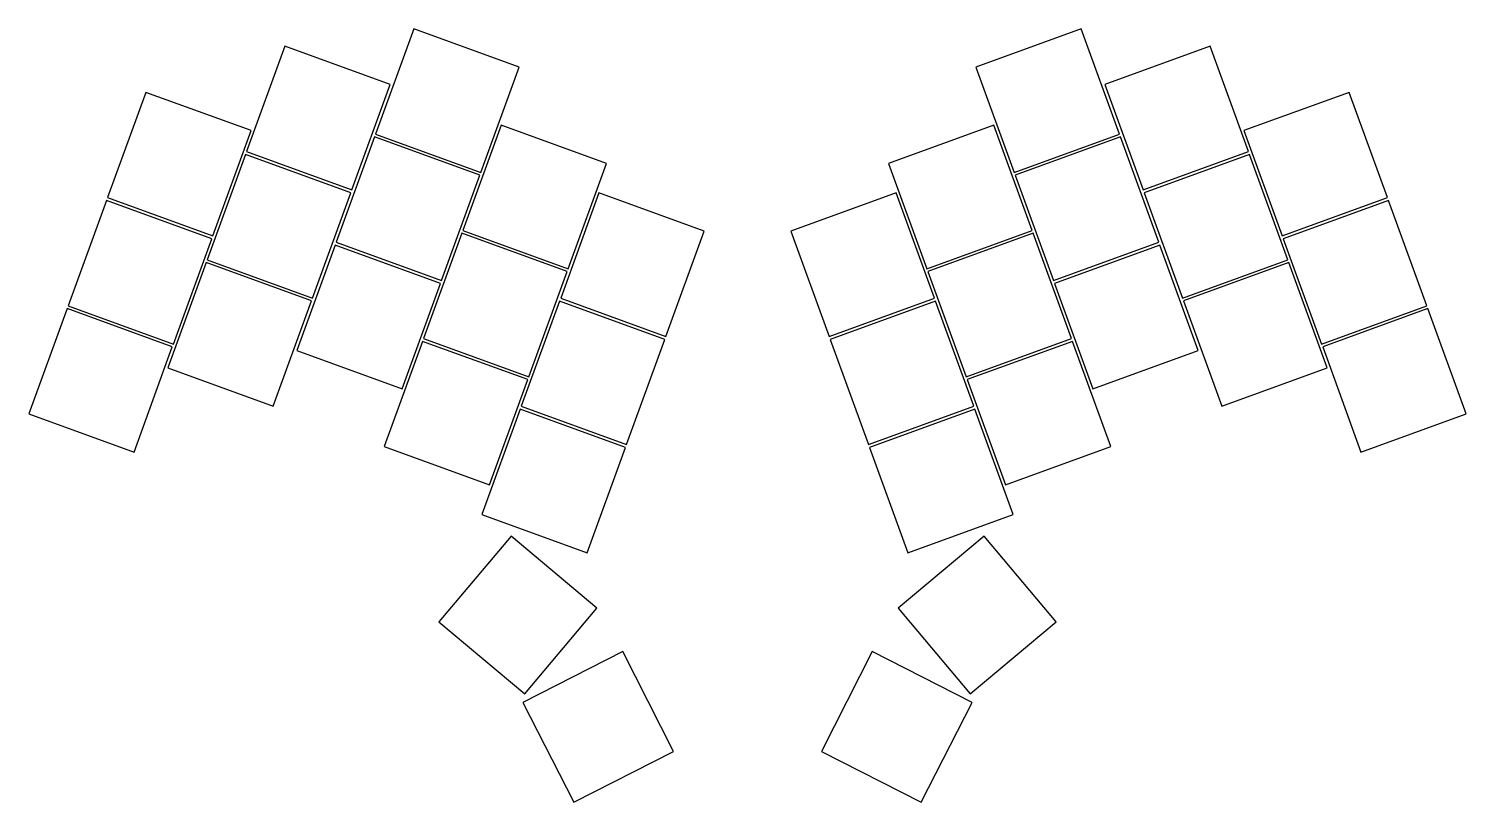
# Model space of a CAD drawing. Header units: millimetres. Extents: x 48 to 285, y -198 to -70.
import ezdxf

# ---------------------------------------------------------------- set-up
doc = ezdxf.new("R2010")
doc.units = ezdxf.units.MM

msp = doc.modelspace()

# ---------------------------------------------------------------- linework, layer by layer
for p, q in [((111.49, -70.11), (105.17, -87.5)), ((128.88, -76.44), (111.49, -70.11)), ((221.71, -70.11), (204.32, -76.44)), ((228.03, -87.5), (221.71, -70.11)), ((90.22, -73.01), (83.89, -90.39)), ((107.6, -79.34), (90.22, -73.01)), ((242.98, -73.01), (225.6, -79.34)), ((249.31, -90.39), (242.98, -73.01)), ((122.55, -93.82), (128.88, -76.44)), ((204.32, -76.44), (210.65, -93.82)), ((67.24, -80.61), (60.91, -97.99)), ((84.62, -86.93), (67.24, -80.61)), ((101.28, -96.72), (107.6, -79.34)), ((225.6, -79.34), (231.92, -96.72)), ((265.97, -80.61), (248.58, -86.93)), ((272.29, -97.99), (265.97, -80.61)), ((78.29, -104.32), (84.62, -86.93)), ((105.17, -87.5), (122.55, -93.82)), ((125.93, -86.01), (119.6, -103.39)), ((143.31, -92.33), (125.93, -86.01)), ((207.27, -86.01), (189.89, -92.33)), ((213.6, -103.39), (207.27, -86.01)), ((210.65, -93.82), (228.03, -87.5)), ((248.58, -86.93), (254.91, -104.32)), ((105, -87.97), (98.67, -105.35)), ((122.38, -94.29), (105, -87.97)), ((228.21, -87.97), (210.82, -94.29)), ((234.53, -105.35), (228.21, -87.97)), ((83.72, -90.86), (77.39, -108.25)), ((101.11, -97.19), (83.72, -90.86)), ((83.89, -90.39), (101.28, -96.72)), ((136.99, -109.72), (143.31, -92.33)), ((189.89, -92.33), (196.22, -109.72)), ((231.92, -96.72), (249.31, -90.39)), ((249.48, -90.86), (232.1, -97.19)), ((255.81, -108.25), (249.48, -90.86)), ((116.05, -111.68), (122.38, -94.29)), ((210.82, -94.29), (217.15, -111.68)), ((94.78, -114.58), (101.11, -97.19)), ((142.07, -97.2), (135.75, -114.59)), ((159.46, -103.53), (142.07, -97.2)), ((191.13, -97.2), (173.75, -103.53)), ((197.46, -114.59), (191.13, -97.2)), ((232.1, -97.19), (238.42, -114.58)), ((60.74, -98.46), (54.41, -115.85)), ((78.12, -104.79), (60.74, -98.46)), ((60.91, -97.99), (78.29, -104.32)), ((254.91, -104.32), (272.29, -97.99)), ((272.46, -98.46), (255.08, -104.79)), ((278.79, -115.85), (272.46, -98.46)), ((119.43, -103.86), (113.1, -121.25)), ((136.81, -110.19), (119.43, -103.86)), ((119.6, -103.39), (136.99, -109.72)), ((153.13, -120.92), (159.46, -103.53)), ((173.75, -103.53), (180.07, -120.92)), ((196.22, -109.72), (213.6, -103.39)), ((213.77, -103.86), (196.39, -110.19)), ((220.1, -121.25), (213.77, -103.86)), ((71.79, -122.17), (78.12, -104.79)), ((98.5, -105.82), (92.17, -123.2)), ((115.88, -112.15), (98.5, -105.82)), ((98.67, -105.35), (116.05, -111.68)), ((217.15, -111.68), (234.53, -105.35)), ((234.7, -105.82), (217.32, -112.15)), ((241.03, -123.2), (234.7, -105.82)), ((255.08, -104.79), (261.41, -122.17)), ((77.22, -108.72), (70.9, -126.1)), ((94.61, -115.05), (77.22, -108.72)), ((77.39, -108.25), (94.78, -114.58)), ((238.42, -114.58), (255.81, -108.25)), ((255.98, -108.72), (238.59, -115.05)), ((262.31, -126.1), (255.98, -108.72)), ((130.49, -127.57), (136.81, -110.19)), ((196.39, -110.19), (202.71, -127.57)), ((109.55, -129.53), (115.88, -112.15)), ((217.32, -112.15), (223.65, -129.53)), ((54.24, -116.32), (47.91, -133.7)), ((71.62, -122.64), (54.24, -116.32)), ((54.41, -115.85), (71.79, -122.17)), ((88.28, -132.43), (94.61, -115.05)), ((135.57, -115.06), (129.25, -132.44)), ((152.96, -121.39), (135.57, -115.06)), ((135.75, -114.59), (153.13, -120.92)), ((180.07, -120.92), (197.46, -114.59)), ((197.63, -115.06), (180.24, -121.39)), ((203.96, -132.44), (197.63, -115.06)), ((238.59, -115.05), (244.92, -132.43)), ((261.41, -122.17), (278.79, -115.85)), ((278.96, -116.32), (261.58, -122.64)), ((285.29, -133.7), (278.96, -116.32)), ((65.3, -140.03), (71.62, -122.64)), ((92.17, -123.2), (109.55, -129.53)), ((112.93, -121.72), (106.6, -139.1)), ((130.32, -128.04), (112.93, -121.72)), ((113.1, -121.25), (130.49, -127.57)), ((146.63, -138.77), (152.96, -121.39)), ((180.24, -121.39), (186.57, -138.77)), ((202.71, -127.57), (220.1, -121.25)), ((220.27, -121.72), (202.89, -128.04)), ((226.6, -139.1), (220.27, -121.72)), ((223.65, -129.53), (241.03, -123.2)), ((261.58, -122.64), (267.91, -140.03)), ((70.9, -126.1), (88.28, -132.43)), ((123.99, -145.43), (130.32, -128.04)), ((202.89, -128.04), (209.21, -145.43)), ((244.92, -132.43), (262.31, -126.1)), ((129.08, -132.91), (122.75, -150.3)), ((146.46, -139.24), (129.08, -132.91)), ((129.25, -132.44), (146.63, -138.77)), ((186.57, -138.77), (203.96, -132.44)), ((204.13, -132.91), (186.74, -139.24)), ((210.45, -150.3), (204.13, -132.91)), ((47.91, -133.7), (65.3, -140.03)), ((267.91, -140.03), (285.29, -133.7)), ((106.6, -139.1), (123.99, -145.43)), ((140.13, -156.62), (146.46, -139.24)), ((186.74, -139.24), (193.07, -156.62)), ((209.21, -145.43), (226.6, -139.1)), ((122.75, -150.3), (140.13, -156.62)), ((193.07, -156.62), (210.45, -150.3)), ((127.55, -153.85), (115.65, -168.02)), ((141.72, -165.74), (127.55, -153.85)), ((205.66, -153.85), (191.48, -165.74)), ((217.55, -168.02), (205.66, -153.85)), ((129.83, -179.91), (141.72, -165.74)), ((191.48, -165.74), (203.38, -179.91)), ((115.65, -168.02), (129.83, -179.91)), ((203.38, -179.91), (217.55, -168.02)), ((145.99, -172.92), (129.5, -181.32)), ((154.39, -189.4), (145.99, -172.92)), ((187.21, -172.92), (178.81, -189.4)), ((203.7, -181.32), (187.21, -172.92)), ((129.5, -181.32), (137.9, -197.8)), ((195.3, -197.8), (203.7, -181.32)), ((137.9, -197.8), (154.39, -189.4)), ((178.81, -189.4), (195.3, -197.8))]:
    msp.add_line(p, q)

doc.saveas('drawing.dxf')
